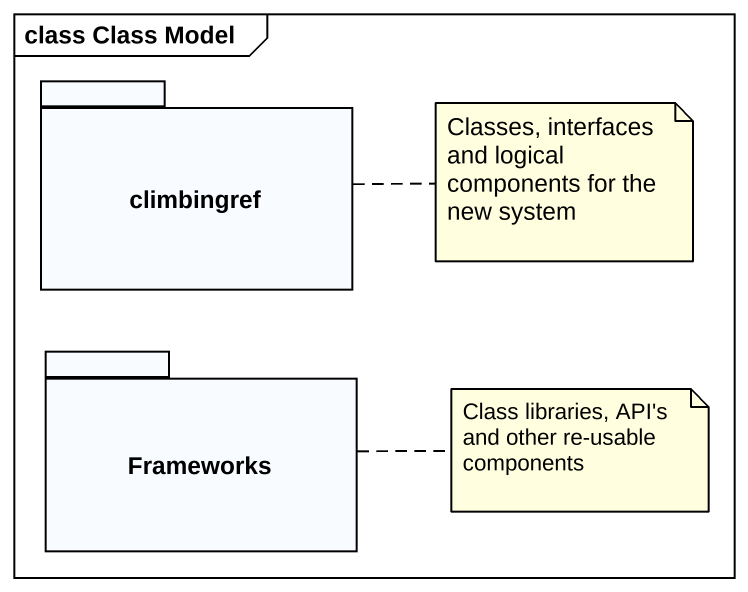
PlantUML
@startuml
mainframe class Class Model
package climbingref {
}
package Frameworks {
}
note right of climbingref : Classes, interfaces and logical components for the new system
note right of Frameworks : Class libraries, API's and other re-usable components
@enduml
